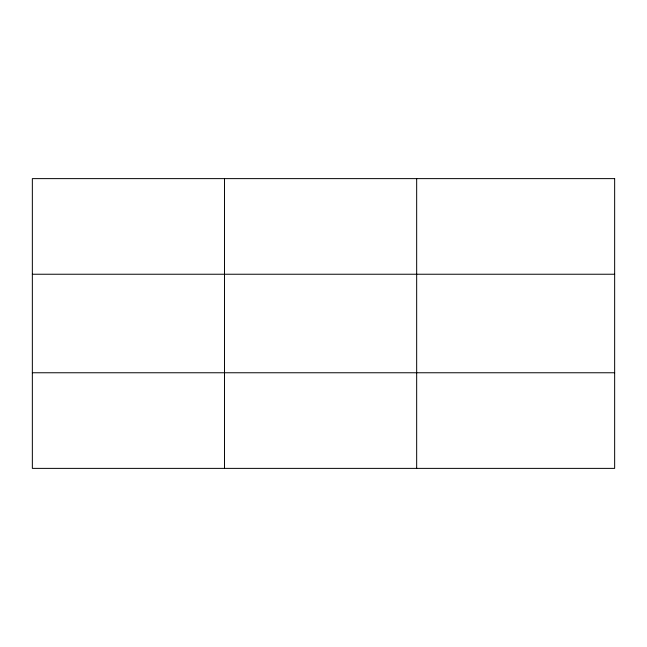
<?xml version="1.0" encoding="UTF-8"?>
<svg xmlns="http://www.w3.org/2000/svg" width="647" height="647" viewBox="0 0 647 647"><rect width="100%" height="100%" fill="white"/><g stroke="black" fill="none" stroke-linecap="round" stroke-linejoin="round"><path stroke-width="0.97" d="M224.509 468.379L224.509 178.621M416.668 468.379L416.668 178.621M32.35 274.239L614.65 274.239M32.35 372.761L614.65 372.761M614.65 178.621L614.65 468.379L32.35 468.379L32.35 178.621L614.65 178.621"/></g></svg>
